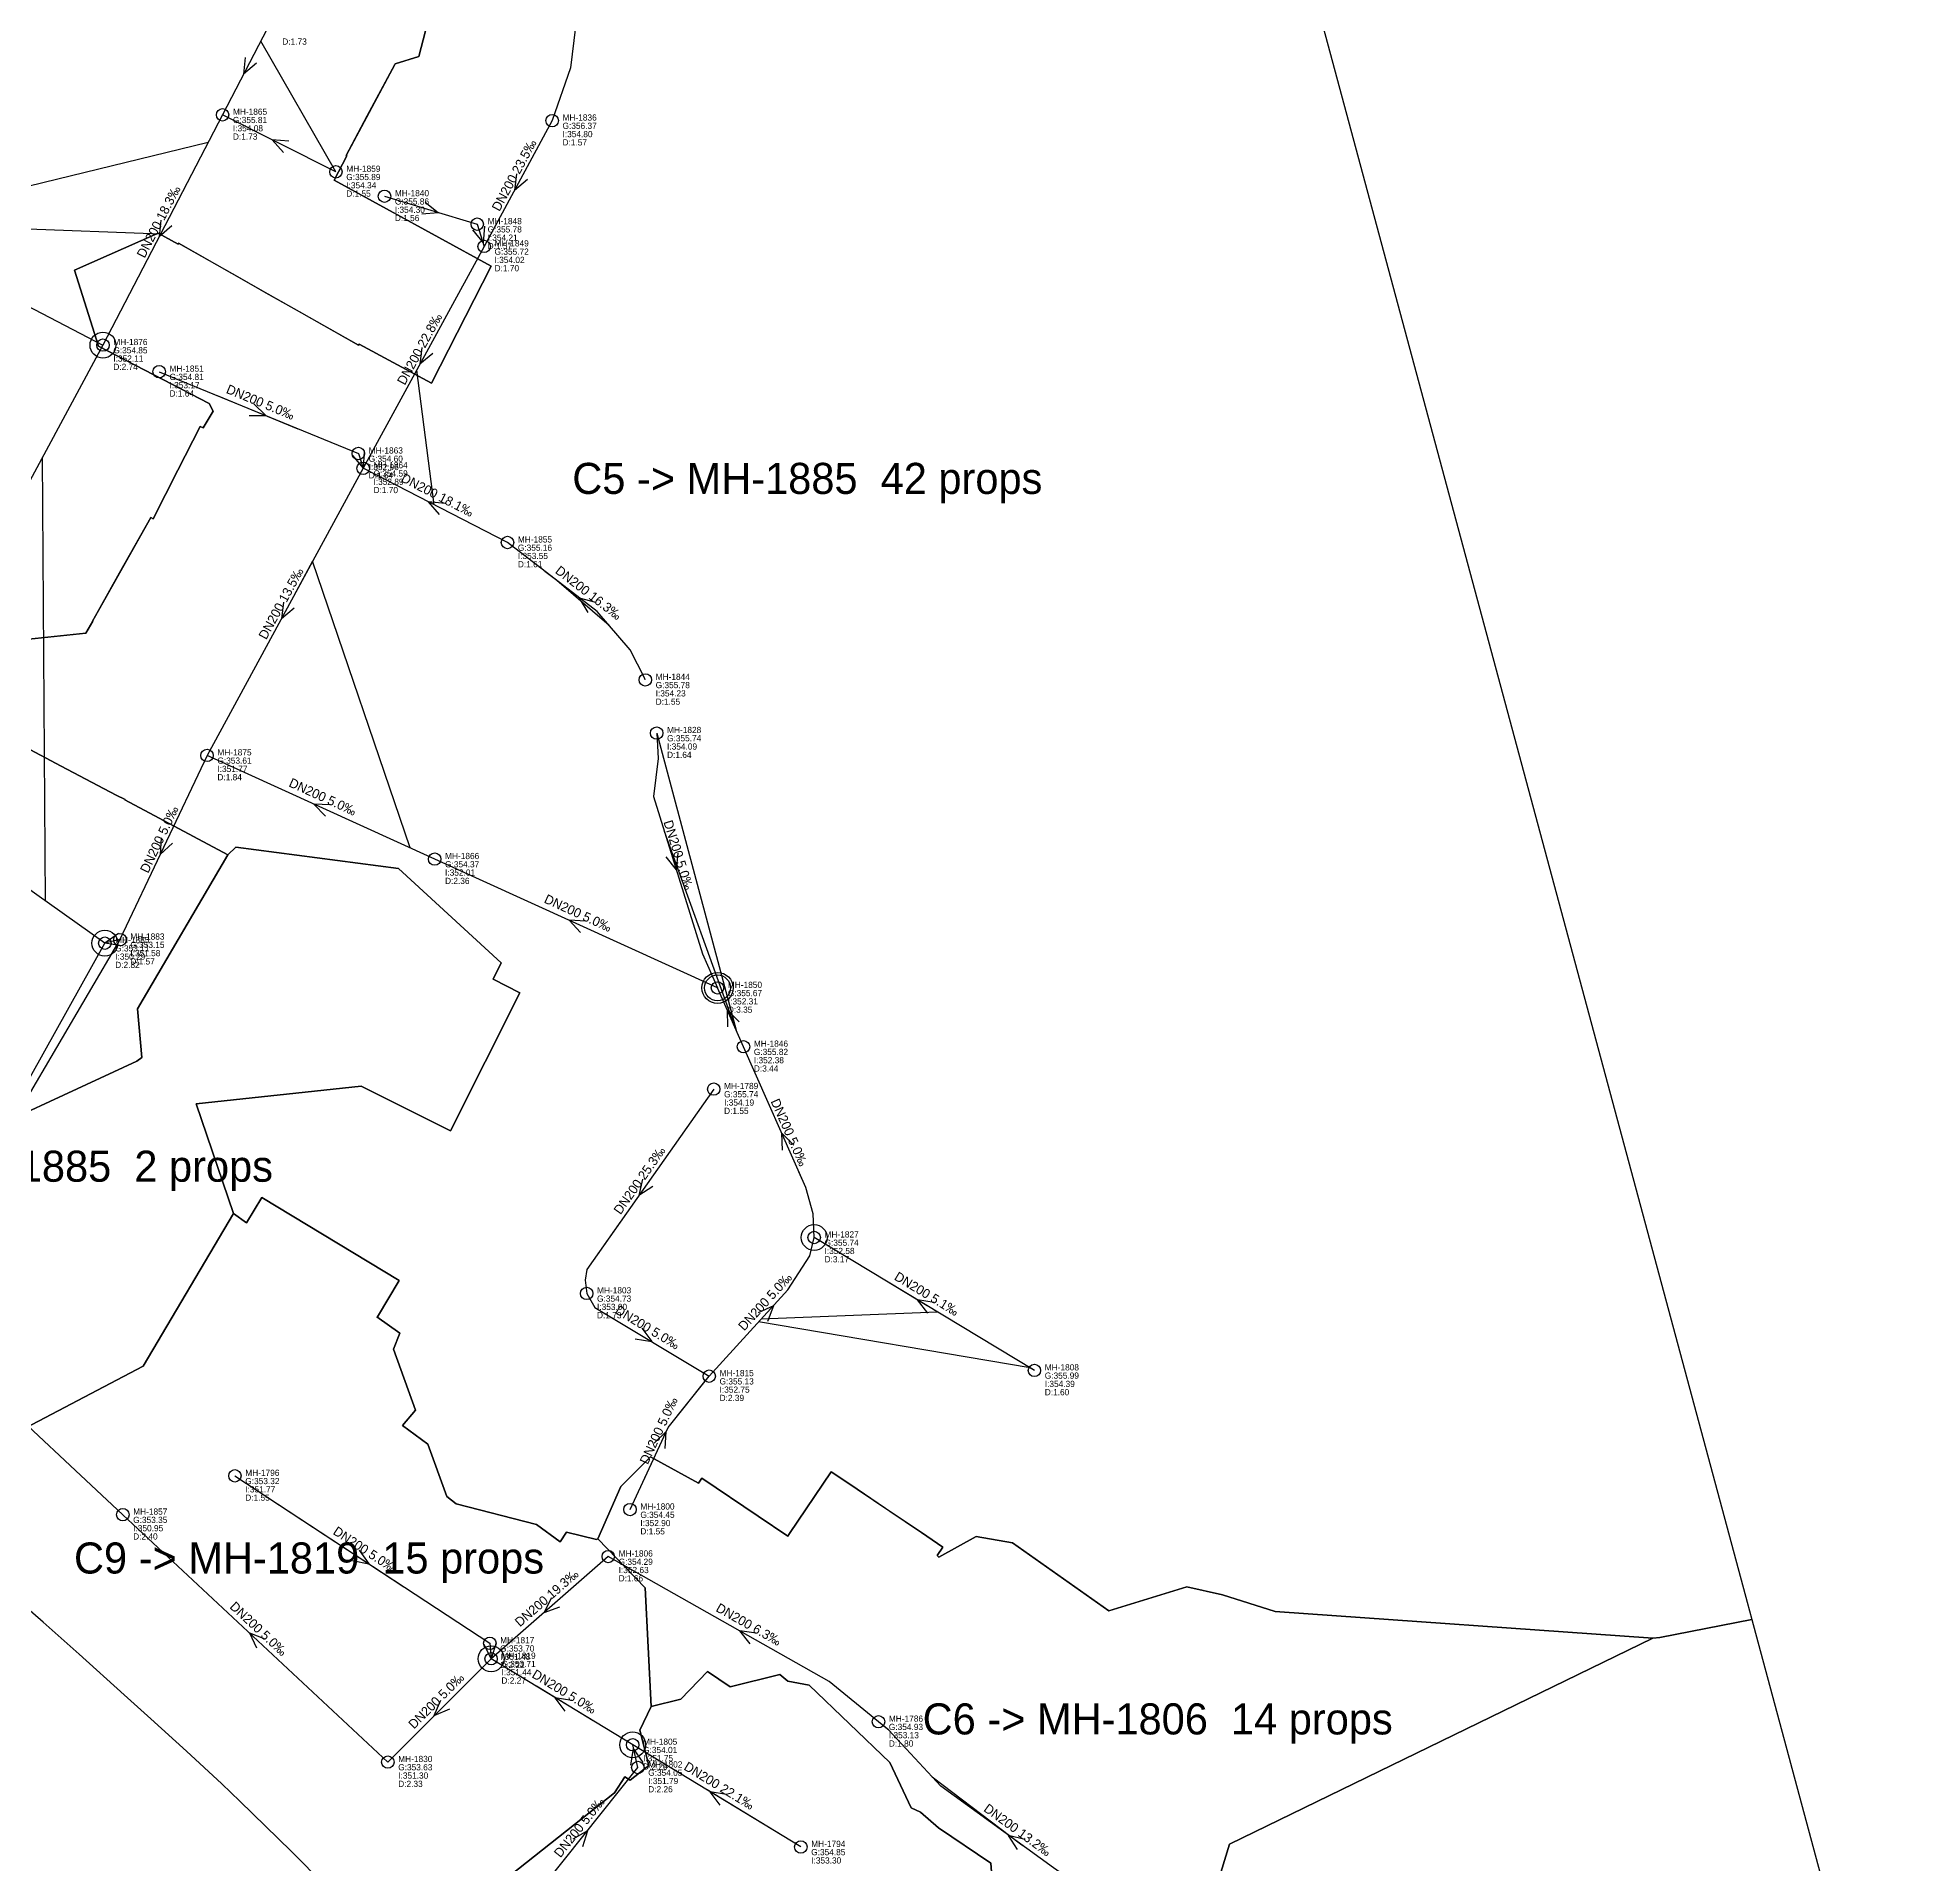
# Model space of a CAD drawing. Header units: metres. Extents: x 449901 to 451990, y 2566737 to 2570846.
# Drawn here: x 451040.6 to 451401.5, y 2567087.3 to 2567440.2 of the extents above; entities that cross this region are included whole.
import ezdxf
from ezdxf.enums import TextEntityAlignment as Align

# ---------------------------------------------------------------- set-up
doc = ezdxf.new("R2010")
doc.units = ezdxf.units.M
for name, color, linetype in [('SEW-CATCHMENT', 4, 'Continuous'), ('SEW-CATCHMENT-LABEL', 4, 'Continuous'), ('SEW-DROP', 6, 'Continuous'), ('SEW-LABEL', 2, 'Continuous'), ('SEW-MH', 7, 'Continuous'), ('SEW-MH-LABEL', 8, 'Continuous'), ('SEW-PIPE-DN200', 3, 'Continuous'), ('SEW-RIDER', 8, 'Continuous'), ('SEW-SWEPT-CH', 6, 'Continuous')]:
    doc.layers.add(name, color=color, linetype=linetype)

msp = doc.modelspace()

# ---------------------------------------------------------------- linework, layer by layer
at = {"layer": 'SEW-CATCHMENT'}
for points in [[(451252.85, 2567575.86), (451371.59, 2567134.66), (451353.81, 2567131.21), (451352.47, 2567131.08), (451279.52, 2567136.2), (451269.38, 2567139.43), (451262.48, 2567141), (451247.47, 2567136.36), (451228.83, 2567149.44), (451221.83, 2567150.66), (451214.61, 2567146.73), (451214.3, 2567147.01), (451215.41, 2567148.65), (451211.26, 2567151.45), (451204.32, 2567156.13), (451198.83, 2567159.84), (451194.13, 2567163.01), (451193.86, 2567163.19), (451185.81, 2567151.26), (451185.47, 2567150.75), (451179.71, 2567154.64), (451168.89, 2567161.93), (451168.24, 2567160.97), (451158.97, 2567166.09), (451153.21, 2567160.36), (451148.8, 2567150.22), (451148.5, 2567150.1), (451142.74, 2567151.56), (451141.49, 2567149.66), (451136.94, 2567153.03), (451121.42, 2567156.97), (451121.42, 2567156.97), (451119.61, 2567158.42), (451115.96, 2567168.55), (451111.09, 2567172.15), (451113.6, 2567175.1), (451109.36, 2567186.84), (451110.54, 2567189.93), (451106.15, 2567193.09), (451106.23, 2567193.14), (451110.44, 2567200.11), (451083.9, 2567216.13), (451080.95, 2567211.25), (451078.43, 2567213.07), (451071.23, 2567234.27), (451103.07, 2567237.64), (451120.32, 2567229), (451133.7, 2567255.7), (451128.56, 2567258.29), (451130.14, 2567261.44), (451110.32, 2567279.67), (451078.88, 2567283.8), (451077.33, 2567282.35), (451057.48, 2567292.92), (451057.52, 2567292.98), (451055.8, 2567293.88), (451045.18, 2567299.48), (451038.17, 2567303.17)], [(451118.09, 2567451.42), (451114.22, 2567436.49), (451109.66, 2567435.05), (451109.61, 2567434.94), (451100.2, 2567417.39), (451100.33, 2567417.32), (451097.89, 2567412.58), (451128.17, 2567396), (451116.66, 2567373.38), (451102.68, 2567380.96), (451102.56, 2567380.74), (451085.17, 2567390.62), (451067.86, 2567400.46), (451067.75, 2567400.25), (451063.9, 2567402.35), (451047.78, 2567395.22), (451052.37, 2567380.54), (451073.77, 2567369.46), (451074.51, 2567368.01), (451072.58, 2567364.77), (451072.03, 2567365.06), (451067.7, 2567356.58), (451067.7, 2567356.58), (451062.92, 2567347.22), (451062.48, 2567347.47), (451052.37, 2567329.52), (451051.22, 2567327.46), (451051.26, 2567327.44), (451049.97, 2567325.11), (451032.76, 2567323.3)], [(451032.76, 2567323.3), (451049.97, 2567325.11), (451051.26, 2567327.44), (451051.22, 2567327.46), (451052.37, 2567329.52), (451056.47, 2567336.78), (451062.48, 2567347.47), (451062.92, 2567347.22), (451067.7, 2567356.58), (451072.03, 2567365.06), (451072.58, 2567364.77), (451074.51, 2567368.01), (451073.77, 2567369.46), (451052.37, 2567380.54), (451047.78, 2567395.22), (451063.9, 2567402.35), (451067.75, 2567400.25), (451067.86, 2567400.46), (451079.69, 2567393.74), (451085.17, 2567390.62), (451085.3, 2567390.55), (451091.14, 2567387.23), (451102.56, 2567380.74), (451102.68, 2567380.96), (451116.66, 2567373.38), (451128.17, 2567396), (451097.89, 2567412.58), (451100.33, 2567417.32), (451100.2, 2567417.39), (451104.28, 2567425.01), (451109.61, 2567434.94), (451109.66, 2567435.05), (451114.22, 2567436.49), (451118.09, 2567451.42)], [(451038.17, 2567303.17), (451045.18, 2567299.48), (451045.18, 2567299.48), (451055.8, 2567293.88), (451057.52, 2567292.98), (451057.48, 2567292.92), (451077.33, 2567282.35), (451059.89, 2567252.58), (451060.77, 2567243.22), (451059.8, 2567242.48), (451021.67, 2567224.84)], [(451021.67, 2567224.84), (451059.8, 2567242.48), (451060.77, 2567243.22), (451059.89, 2567252.58), (451077.33, 2567282.35), (451078.88, 2567283.8), (451110.32, 2567279.67), (451130.14, 2567261.44), (451128.56, 2567258.29), (451133.7, 2567255.7), (451120.32, 2567229), (451103.07, 2567237.64), (451071.23, 2567234.27), (451078.43, 2567213.07), (451060.99, 2567183.59), (451033.14, 2567168.97)], [(451033.14, 2567168.97), (451060.99, 2567183.59), (451078.43, 2567213.07), (451080.95, 2567211.25), (451083.9, 2567216.13), (451083.9, 2567216.13), (451110.44, 2567200.11), (451106.23, 2567193.14), (451106.15, 2567193.09), (451110.54, 2567189.93), (451109.36, 2567186.84), (451113.6, 2567175.1), (451111.09, 2567172.15), (451115.96, 2567168.55), (451119.61, 2567158.42), (451121.42, 2567156.97), (451136.94, 2567153.03), (451141.49, 2567149.66), (451142.74, 2567151.56), (451148.5, 2567150.1), (451148.8, 2567150.22), (451157.91, 2567140.8), (451159.08, 2567117.89), (451156.92, 2567113.28), (451158.6, 2567106.44), (451155.03, 2567103.61), (451153.98, 2567104.25), (451151.99, 2567101.2), (451110.64, 2567068.41)], [(451225.13, 2567081.81), (451224.64, 2567087.63), (451214.57, 2567094.46), (451211.05, 2567097.46), (451209.28, 2567098.27), (451205.14, 2567107.05), (451189.58, 2567121.97), (451185.47, 2567122.78), (451183.9, 2567124.05), (451174.35, 2567121.68), (451169.97, 2567124.63), (451164.78, 2567119.3), (451159.08, 2567117.89), (451157.91, 2567140.8), (451148.8, 2567150.22), (451153.21, 2567160.36), (451158.97, 2567166.09), (451168.24, 2567160.97), (451168.89, 2567161.93), (451179.71, 2567154.64), (451185.47, 2567150.75), (451185.81, 2567151.26), (451185.81, 2567151.26), (451193.86, 2567163.19), (451193.86, 2567163.19), (451198.83, 2567159.84), (451211.26, 2567151.45), (451215.41, 2567148.65), (451214.3, 2567147.01), (451214.61, 2567146.73), (451221.83, 2567150.66), (451228.83, 2567149.44), (451247.47, 2567136.36), (451262.48, 2567141), (451269.38, 2567139.43), (451279.52, 2567136.2), (451352.47, 2567131.08), (451270.74, 2567091.29), (451263.15, 2567066.43)], [(451096.17, 2567083.3), (451089.55, 2567089.92), (451079.7, 2567099.61), (451076.22, 2567102.91), (451069.39, 2567109.24), (451062.49, 2567115.49), (451057.33, 2567120.13), (451048.65, 2567127.94), (451041.7, 2567134.13), (451036.25, 2567138.9)], [(451263.15, 2567066.43), (451270.74, 2567091.29), (451352.47, 2567131.08), (451353.81, 2567131.21), (451371.59, 2567134.66), (451401.46, 2567023.66)], [(451110.64, 2567068.41), (451151.99, 2567101.2), (451153.98, 2567104.25), (451155.03, 2567103.61), (451158.6, 2567106.44), (451156.92, 2567113.28), (451159.08, 2567117.89), (451159.08, 2567117.89), (451164.78, 2567119.3), (451169.97, 2567124.63), (451174.35, 2567121.68), (451183.9, 2567124.05), (451185.47, 2567122.78), (451189.58, 2567121.97), (451205.14, 2567107.05), (451209.28, 2567098.27), (451211.05, 2567097.46), (451214.57, 2567094.46), (451224.64, 2567087.63), (451225.13, 2567081.81)]]:
    msp.add_lwpolyline(points, dxfattribs=at)
at = {"layer": 'SEW-DROP'}
for centre in [(451053.25, 2567380.76), (451053.61, 2567265.27), (451171.89, 2567256.63), (451190.55, 2567208.43), (451128.18, 2567127.08), (451155.52, 2567110.47)]:
    msp.add_circle(centre, 2.5, dxfattribs=at)
at = {"layer": 'SEW-LABEL'}
for p, q in [((451080.73, 2567436.29), (451080.41, 2567433.07)), ((451082.86, 2567435.18), (451080.41, 2567433.07)), ((451088.08, 2567417.98), (451085.94, 2567420.4)), ((451089.16, 2567420.12), (451085.94, 2567420.4)), ((451133.07, 2567413.85), (451132.7, 2567410.64)), ((451135.18, 2567412.71), (451132.7, 2567410.64)), ((451114.78, 2567406.09), (451117.99, 2567406.37)), ((451115.47, 2567408.39), (451117.99, 2567406.37)), ((451064.42, 2567404.88), (451064.1, 2567401.66)), ((451066.55, 2567403.77), (451064.1, 2567401.66)), ((451124.59, 2567403.04), (451126.63, 2567400.53)), ((451126.88, 2567403.75), (451126.63, 2567400.53)), ((451114.83, 2567380.28), (451114.45, 2567377.08)), ((451116.94, 2567379.13), (451114.45, 2567377.08)), ((451081.48, 2567367.18), (451084.71, 2567367.15)), ((451082.39, 2567369.4), (451084.71, 2567367.15)), ((451101.41, 2567359.45), (451103.48, 2567356.97)), ((451103.69, 2567360.19), (451103.48, 2567356.97)), ((451118.2, 2567348.05), (451116.08, 2567350.49)), ((451119.3, 2567350.19), (451116.08, 2567350.49)), ((451088.07, 2567331.14), (451087.69, 2567327.93)), ((451090.18, 2567329.99), (451087.69, 2567327.93)), ((451146.9, 2567329.14), (451145.26, 2567331.92)), ((451148.37, 2567331.04), (451145.26, 2567331.92)), ((451096.18, 2567289.8), (451093.95, 2567292.13)), ((451097.17, 2567291.98), (451093.95, 2567292.13)), ((451064.49, 2567285.61), (451064.29, 2567282.38)), ((451066.66, 2567284.58), (451064.29, 2567282.38)), ((451161.91, 2567281.92), (451163.94, 2567279.41)), ((451164.2, 2567282.63), (451163.94, 2567279.41)), ((451145.45, 2567267.35), (451143.22, 2567269.69)), ((451146.45, 2567269.54), (451143.22, 2567269.69)), ((451056.26, 2567267.12), (451053.61, 2567265.27)), ((451056.8, 2567264.78), (451053.61, 2567265.27)), ((451173.91, 2567249.09), (451173.79, 2567252.32)), ((451176.1, 2567250.06), (451173.79, 2567252.32)), ((451184.45, 2567225.32), (451184.33, 2567228.55)), ((451186.64, 2567226.29), (451184.33, 2567228.55)), ((451157.44, 2567219.68), (451156.7, 2567216.53)), ((451159.4, 2567218.3), (451156.7, 2567216.53)), ((451212.47, 2567193.79), (451210.52, 2567196.37)), ((451213.71, 2567195.85), (451210.52, 2567196.37)), ((451179.83, 2567193.92), (451182.74, 2567195.33)), ((451181.61, 2567192.3), (451182.74, 2567195.33)), ((451157.25, 2567190.9), (451159.2, 2567188.32)), ((451156.01, 2567188.84), (451159.2, 2567188.32)), ((451159.63, 2567168.72), (451161.98, 2567170.94)), ((451161.8, 2567167.71), (451161.98, 2567170.94)), ((451101.41, 2567146.05), (451104.58, 2567145.41)), ((451102.73, 2567148.06), (451104.58, 2567145.41)), ((451139.83, 2567138.84), (451138.36, 2567135.96)), ((451141.41, 2567137.03), (451138.36, 2567135.96)), ((451082.94, 2567129.12), (451081.57, 2567132.04)), ((451084.58, 2567130.87), (451081.57, 2567132.04)), ((451178.19, 2567129.95), (451176.17, 2567132.47)), ((451179.37, 2567132.04), (451176.17, 2567132.47)), ((451126.74, 2567129.97), (451128.18, 2567127.08)), ((451129.13, 2567130.17), (451128.18, 2567127.08)), ((451118.43, 2567119.02), (451117.15, 2567116.05)), ((451120.12, 2567117.32), (451117.15, 2567116.05)), ((451142.51, 2567116.97), (451140.57, 2567119.55)), ((451143.75, 2567119.02), (451140.57, 2567119.55)), ((451155.18, 2567106.54), (451155.68, 2567109.73)), ((451157.52, 2567107.07), (451155.68, 2567109.73)), ((451172.41, 2567098.8), (451170.47, 2567101.38)), ((451173.65, 2567100.85), (451170.47, 2567101.38)), ((451144.02, 2567092.34), (451146.83, 2567093.94)), ((451145.9, 2567090.85), (451146.83, 2567093.94)), ((451229.8, 2567090.23), (451228.08, 2567092.97)), ((451231.21, 2567092.18), (451228.08, 2567092.97))]:
    msp.add_line(p, q, dxfattribs=at)
at = {"layer": 'SEW-MH'}
for centre in [(451076.34, 2567425.23), (451139.97, 2567424.11), (451098.22, 2567414.22), (451107.6, 2567409.5), (451125.51, 2567404.11), (451126.85, 2567399.81), (451053.25, 2567380.76), (451064.1, 2567375.62), (451102.55, 2567359.82), (451103.48, 2567356.97), (451131.35, 2567342.64), (451157.95, 2567316.11), (451160.15, 2567305.84), (451073.34, 2567301.52), (451117.29, 2567281.5), (451053.61, 2567265.27), (451056.53, 2567265.95), (451171.89, 2567256.63), (451176.91, 2567245.27), (451171.16, 2567237.09), (451190.55, 2567208.43), (451146.63, 2567197.63), (451170.29, 2567181.65), (451233.07, 2567182.76), (451078.72, 2567162.4), (451155, 2567155.89), (451057.08, 2567154.9), (451150.8, 2567146.82), (451127.93, 2567130.07), (451128.18, 2567127.08), (451202.97, 2567114.92), (451155.52, 2567110.47), (451108.25, 2567107.13), (451156.51, 2567106.08), (451187.98, 2567090.74)]:
    msp.add_circle(centre, 1.2, dxfattribs=at)
at = {"layer": 'SEW-PIPE-DN200'}
for points in [[(451137.77, 2567486.87), (451138.18, 2567485.82), (451143.48, 2567462.8), (451144.69, 2567453.83), (451144.8, 2567444.86), (451143.5, 2567434.27), (451139.97, 2567424.11), (451139.97, 2567424.11)], [(451085.87, 2567443.58), (451076.34, 2567425.23)], [(451076.34, 2567425.23), (451053.25, 2567380.76)], [(451098.22, 2567414.22), (451076.34, 2567425.23)], [(451139.97, 2567424.11), (451126.85, 2567399.81)], [(450990.99, 2567415.18), (451022.36, 2567396.87), (451053.25, 2567380.76)], [(451107.6, 2567409.5), (451125.51, 2567404.11)], [(451125.51, 2567404.11), (451126.85, 2567399.81)], [(451126.85, 2567399.81), (451103.48, 2567356.97)], [(451053.25, 2567380.76), (451016.26, 2567312.21), (451006.69, 2567295.78)], [(451064.1, 2567375.62), (451102.55, 2567359.82)], [(451102.55, 2567359.82), (451103.48, 2567356.97)], [(451103.48, 2567356.97), (451073.34, 2567301.52)], [(451131.35, 2567342.64), (451131.35, 2567342.64), (451103.48, 2567356.97)], [(451157.95, 2567316.11), (451157.88, 2567316.37), (451155.03, 2567321.92), (451148.68, 2567329.29), (451131.35, 2567342.64)], [(451160.15, 2567305.84), (451160.42, 2567300.96), (451159.53, 2567293.61), (451168.97, 2567263.24), (451171.89, 2567256.63)], [(451073.34, 2567301.52), (451056.53, 2567265.95)], [(451117.29, 2567281.5), (451073.34, 2567301.52)], [(451053.61, 2567265.27), (451026.81, 2567284.25), (451006.69, 2567295.78)], [(451171.89, 2567256.63), (451117.29, 2567281.5)], [(451022.93, 2567203.01), (451024.42, 2567210.5), (451030.07, 2567223.09), (451053.61, 2567265.27)], [(451056.53, 2567265.95), (451053.61, 2567265.27)], [(451176.91, 2567245.27), (451171.89, 2567256.63)], [(451190.55, 2567208.43), (451190.37, 2567213.03), (451188.97, 2567218.08), (451176.91, 2567245.27)], [(451171.16, 2567237.09), (451146.63, 2567202.23), (451146.32, 2567200.17), (451146.63, 2567197.63), (451146.63, 2567197.63)], [(451170.29, 2567181.65), (451185.49, 2567198.35), (451189.69, 2567204.89), (451190.55, 2567208.43)], [(451233.07, 2567182.76), (451190.55, 2567208.43)], [(451057.08, 2567154.9), (451029.56, 2567180.6), (451025.89, 2567185.12), (451024.77, 2567187.78), (451022.93, 2567203.01), (451022.93, 2567203.01)], [(451146.63, 2567197.63), (451148.22, 2567194.93), (451170.29, 2567181.65)], [(451155, 2567155.89), (451162.36, 2567171.76), (451170.29, 2567181.65)], [(451078.72, 2567162.4), (451127.93, 2567130.07)], [(451108.25, 2567107.13), (451057.08, 2567154.9)], [(451150.8, 2567146.82), (451128.18, 2567127.08)], [(451202.97, 2567114.92), (451193.44, 2567122.7), (451150.8, 2567146.82), (451150.8, 2567146.82)], [(451127.93, 2567130.07), (451128.18, 2567127.08)], [(451128.18, 2567127.08), (451108.25, 2567107.13)], [(451155.52, 2567110.47), (451128.18, 2567127.08)], [(451257.89, 2567071.92), (451236.73, 2567086.68), (451215, 2567102.46), (451204.95, 2567113.31), (451202.97, 2567114.92)], [(451187.98, 2567090.74), (451155.52, 2567110.47)], [(451156.51, 2567106.08), (451155.52, 2567110.47)], [(451135.28, 2567079.46), (451156.51, 2567106.08)]]:
    msp.add_lwpolyline(points, dxfattribs=at)
at = {"layer": 'SEW-RIDER'}
for points in [[(451098.22, 2567414.22), (451098.22, 2567414.22), (451083.74, 2567439.48)], [(451073.57, 2567419.89), (451009.64, 2567404.29), (451064.41, 2567402.25)], [(451117.17, 2567349.93), (451113.81, 2567375.9)], [(451074.6, 2567371.31), (451075.3, 2567371.02), (451090.87, 2567364.62)], [(451042.17, 2567273.37), (451041.57, 2567359.11), (451041.23, 2567358.49)], [(451112.57, 2567283.65), (451093.73, 2567339.03), (451090.1, 2567332.37)], [(451150.99, 2567326.61), (451140.88, 2567335.3), (451138.58, 2567337.07)], [(451160.15, 2567305.84), (451175.48, 2567248.5), (451161.63, 2567286.84)], [(451056.53, 2567265.95), (451025.9, 2567213.81)], [(451188.97, 2567218.08), (451187.62, 2567221.11)], [(451153.22, 2567211.6), (451146.63, 2567202.23)], [(451212.35, 2567195.26), (451202.06, 2567201.48)], [(451180.39, 2567192.74), (451214.28, 2567194.1), (451213.63, 2567194.49)], [(451232.88, 2567182.87), (451232.23, 2567183.26), (451179.83, 2567192.13)], [(451233.07, 2567182.76), (451233.07, 2567182.76), (451233.07, 2567182.76)], [(451157.07, 2567160.35), (451162.36, 2567171.76), (451169.47, 2567180.63)], [(451078.72, 2567162.4), (451111.31, 2567140.99), (451111.31, 2567140.99)], [(451174.35, 2567133.5), (451172.87, 2567134.33)], [(451147.9, 2567115.1), (451144.38, 2567117.23), (451136.93, 2567121.77)], [(451193.44, 2567122.7), (451193.44, 2567122.7), (451192.57, 2567123.19)], [(451204.95, 2567113.31), (451203.75, 2567114.28)], [(451230.81, 2567090.98), (451230.36, 2567091.31), (451213.36, 2567104.22)], [(451187.98, 2567090.74), (451182.88, 2567093.83), (451169.87, 2567101.74)]]:
    msp.add_lwpolyline(points, dxfattribs=at)
at = {"layer": 'SEW-SWEPT-CH'}
msp.add_circle((451171.89, 2567256.63), 3, dxfattribs=at)

# ---------------------------------------------------------------- texts
at = {"layer": 'SEW-CATCHMENT-LABEL'}
for s, p in [('C5 -> MH-1885  42 props', (451189.23, 2567352.02)), ('C3 -> MH-1885  2 props', (451042.92, 2567219.2)), ('C9 -> MH-1819  15 props', (451093.03, 2567143.54)), ('C6 -> MH-1806  14 props', (451256.87, 2567112.47))]:
    msp.add_text(s, height=6, dxfattribs=at).set_placement(p, align=Align.CENTER)
at = {"layer": 'SEW-LABEL'}
for s, rotation, p in [('DN200 23.5‰', 61.6345, (451133.41, 2567413.16)), ('DN200 18.3‰', 62.5622, (451064.79, 2567404.19)), ('DN200 22.8‰', 61.3832, (451115.17, 2567379.59)), ('DN200 5.0‰', -22.3378, (451083.32, 2567368.92)), ('DN200 18.1‰', 332.7927, (451117.41, 2567351.01)), ('DN200 13.5‰', 61.4721, (451088.41, 2567330.45)), ('DN200 16.3‰', 322.3834, (451146.45, 2567332.21)), ('DN200 5.0‰', 335.5093, (451095.31, 2567292.71)), ('DN200 5.0‰', 64.7079, (451064.93, 2567284.94)), ('DN200 5.0‰', -72.7447, (451163.5, 2567282.04)), ('DN200 5.0‰', 335.5093, (451144.59, 2567270.27)), ('DN200 5.0‰', 293.9083, (451184.93, 2567228.37)), ('DN200 25.3‰', 54.8706, (451157.56, 2567218.96)), ('DN200 5.0‰', 47.6915, (451181.73, 2567195.42)), ('DN200 5.1‰', 328.8763, (451211.81, 2567196.79)), ('DN200 5.0‰', -31.0391, (451157.91, 2567190.3)), ('DN200 5.0‰', 65.1406, (451161.34, 2567170.78)), ('DN200 5.0‰', -33.2986, (451103.32, 2567147.43)), ('DN200 19.3‰', 41.1085, (451139.49, 2567138.15)), ('DN200 5.0‰', 316.9664, (451082.67, 2567132.22)), ('DN200 6.3‰', 330.5029, (451177.47, 2567132.93)), ('DN200 5.0‰', 328.7101, (451141.85, 2567119.97)), ('DN200 5.0‰', 45.0245, (451118.21, 2567118.31)), ('DN200 22.1‰', 328.7099, (451171.75, 2567101.8)), ('DN200 5.0‰', 51.4187, (451145.9, 2567093.97)), ('DN200 13.2‰', 324.0194, (451229.29, 2567093.29))]:
    msp.add_text(s, height=1.8, rotation=rotation, dxfattribs=at).set_placement(p, align=Align.CENTER)
at = {"layer": 'SEW-MH-LABEL'}
for s, p in [('D:1.73', (451087.87, 2567438.78)), ('G:355.81', (451078.34, 2567423.63)), ('MH-1865', (451078.34, 2567425.23)), ('G:356.37', (451141.97, 2567422.51)), ('MH-1836', (451141.97, 2567424.11)), ('D:1.73', (451078.34, 2567420.43)), ('I:354.08', (451078.34, 2567422.03)), ('D:1.57', (451141.97, 2567419.31)), ('I:354.80', (451141.97, 2567420.91)), ('G:355.89', (451100.22, 2567412.62)), ('MH-1859', (451100.22, 2567414.22)), ('D:1.55', (451100.22, 2567409.42)), ('I:354.34', (451100.22, 2567411.02)), ('MH-1840', (451109.6, 2567409.5)), ('G:355.86', (451109.6, 2567407.9)), ('D:1.56', (451109.6, 2567404.7)), ('I:354.30', (451109.6, 2567406.3)), ('G:355.78', (451127.51, 2567402.51)), ('MH-1848', (451127.51, 2567404.11)), ('I:354.21', (451127.51, 2567400.91)), ('D:1.57', (451127.51, 2567399.31)), ('G:355.72', (451128.85, 2567398.21)), ('MH-1849', (451128.85, 2567399.81)), ('D:1.70', (451128.85, 2567395.01)), ('I:354.02', (451128.85, 2567396.61)), ('G:354.85', (451055.25, 2567379.16)), ('MH-1876', (451055.25, 2567380.76)), ('D:2.74', (451055.25, 2567375.96)), ('I:352.11', (451055.25, 2567377.56)), ('MH-1851', (451066.1, 2567375.62)), ('G:354.81', (451066.1, 2567374.02)), ('I:353.17', (451066.1, 2567372.42)), ('D:1.64', (451066.1, 2567370.82)), ('G:354.60', (451104.55, 2567358.22)), ('MH-1863', (451104.55, 2567359.82)), ('D:1.64', (451104.55, 2567355.02)), ('I:352.96', (451104.55, 2567356.62)), ('G:354.59', (451105.48, 2567355.37)), ('MH-1864', (451105.48, 2567356.97)), ('D:1.70', (451105.48, 2567352.17)), ('I:352.89', (451105.48, 2567353.77)), ('G:355.16', (451133.35, 2567341.04)), ('MH-1855', (451133.35, 2567342.64)), ('I:353.55', (451133.35, 2567339.44)), ('D:1.61', (451133.35, 2567337.84)), ('G:355.78', (451159.95, 2567314.51)), ('MH-1844', (451159.95, 2567316.11)), ('D:1.55', (451159.95, 2567311.31)), ('I:354.23', (451159.95, 2567312.91)), ('G:355.74', (451162.15, 2567304.24)), ('MH-1828', (451162.15, 2567305.84)), ('G:353.61', (451075.34, 2567299.92)), ('MH-1875', (451075.34, 2567301.52)), ('D:1.64', (451162.15, 2567301.04)), ('I:354.09', (451162.15, 2567302.64)), ('D:1.84', (451075.34, 2567296.72)), ('I:351.77', (451075.34, 2567298.32)), ('G:354.37', (451119.29, 2567279.9)), ('MH-1866', (451119.29, 2567281.5)), ('I:352.01', (451119.29, 2567278.3)), ('D:2.36', (451119.29, 2567276.7)), ('G:353.11', (451055.61, 2567263.67)), ('MH-1885', (451055.61, 2567265.27)), ('G:353.15', (451058.53, 2567264.35)), ('MH-1883', (451058.53, 2567265.95)), ('D:2.82', (451055.61, 2567260.47)), ('I:350.29', (451055.61, 2567262.07)), ('D:1.57', (451058.53, 2567261.15)), ('I:351.58', (451058.53, 2567262.75)), ('MH-1850', (451173.89, 2567256.63)), ('G:355.67', (451173.89, 2567255.03)), ('I:352.31', (451173.89, 2567253.43)), ('D:3.35', (451173.89, 2567251.83)), ('G:355.82', (451178.91, 2567243.67)), ('MH-1846', (451178.91, 2567245.27)), ('I:352.38', (451178.91, 2567242.07)), ('D:3.44', (451178.91, 2567240.47)), ('G:355.74', (451173.16, 2567235.49)), ('MH-1789', (451173.16, 2567237.09)), ('D:1.55', (451173.16, 2567232.29)), ('I:354.19', (451173.16, 2567233.89)), ('G:355.74', (451192.55, 2567206.83)), ('MH-1827', (451192.55, 2567208.43)), ('D:3.17', (451192.55, 2567203.63)), ('I:352.58', (451192.55, 2567205.23)), ('G:354.73', (451148.63, 2567196.03)), ('MH-1803', (451148.63, 2567197.63)), ('D:1.73', (451148.63, 2567192.83)), ('I:353.00', (451148.63, 2567194.43)), ('MH-1815', (451172.29, 2567181.65)), ('G:355.99', (451235.07, 2567181.16)), ('MH-1808', (451235.07, 2567182.76)), ('G:355.13', (451172.29, 2567180.05)), ('I:352.75', (451172.29, 2567178.45)), ('D:1.60', (451235.07, 2567177.96)), ('I:354.39', (451235.07, 2567179.56)), ('D:2.39', (451172.29, 2567176.85)), ('G:353.32', (451080.72, 2567160.8)), ('MH-1796', (451080.72, 2567162.4)), ('I:351.77', (451080.72, 2567159.2)), ('D:1.55', (451080.72, 2567157.6)), ('MH-1800', (451157, 2567155.89)), ('G:353.35', (451059.08, 2567153.3)), ('MH-1857', (451059.08, 2567154.9)), ('G:354.45', (451157, 2567154.29)), ('I:352.90', (451157, 2567152.69)), ('D:2.40', (451059.08, 2567150.1)), ('I:350.95', (451059.08, 2567151.7)), ('D:1.55', (451157, 2567151.09)), ('G:354.29', (451152.8, 2567145.22)), ('MH-1806', (451152.8, 2567146.82)), ('D:1.66', (451152.8, 2567142.02)), ('I:352.63', (451152.8, 2567143.62)), ('G:353.70', (451129.93, 2567128.47)), ('MH-1817', (451129.93, 2567130.07)), ('I:351.48', (451129.93, 2567126.87)), ('MH-1819', (451130.18, 2567127.08)), ('D:2.22', (451129.93, 2567125.27)), ('G:353.71', (451130.18, 2567125.48)), ('I:351.44', (451130.18, 2567123.88)), ('D:2.27', (451130.18, 2567122.28)), ('G:354.93', (451204.97, 2567113.32)), ('MH-1786', (451204.97, 2567114.92)), ('G:354.01', (451157.52, 2567108.87)), ('MH-1805', (451157.52, 2567110.47)), ('D:1.80', (451204.97, 2567110.12)), ('I:353.13', (451204.97, 2567111.72)), ('G:353.63', (451110.25, 2567105.53)), ('MH-1830', (451110.25, 2567107.13)), ('D:2.26', (451157.52, 2567105.67)), ('I:351.75', (451157.52, 2567107.27)), ('MH-1802', (451158.51, 2567106.08)), ('D:2.33', (451110.25, 2567102.33)), ('I:351.30', (451110.25, 2567103.93)), ('G:354.05', (451158.51, 2567104.48)), ('D:2.26', (451158.51, 2567101.28)), ('I:351.79', (451158.51, 2567102.88)), ('MH-1794', (451189.98, 2567090.74)), ('G:354.85', (451189.98, 2567089.14)), ('I:353.30', (451189.98, 2567087.54))]:
    msp.add_text(s, height=1.2, dxfattribs=at).set_placement(p)

doc.saveas('drawing.dxf')
